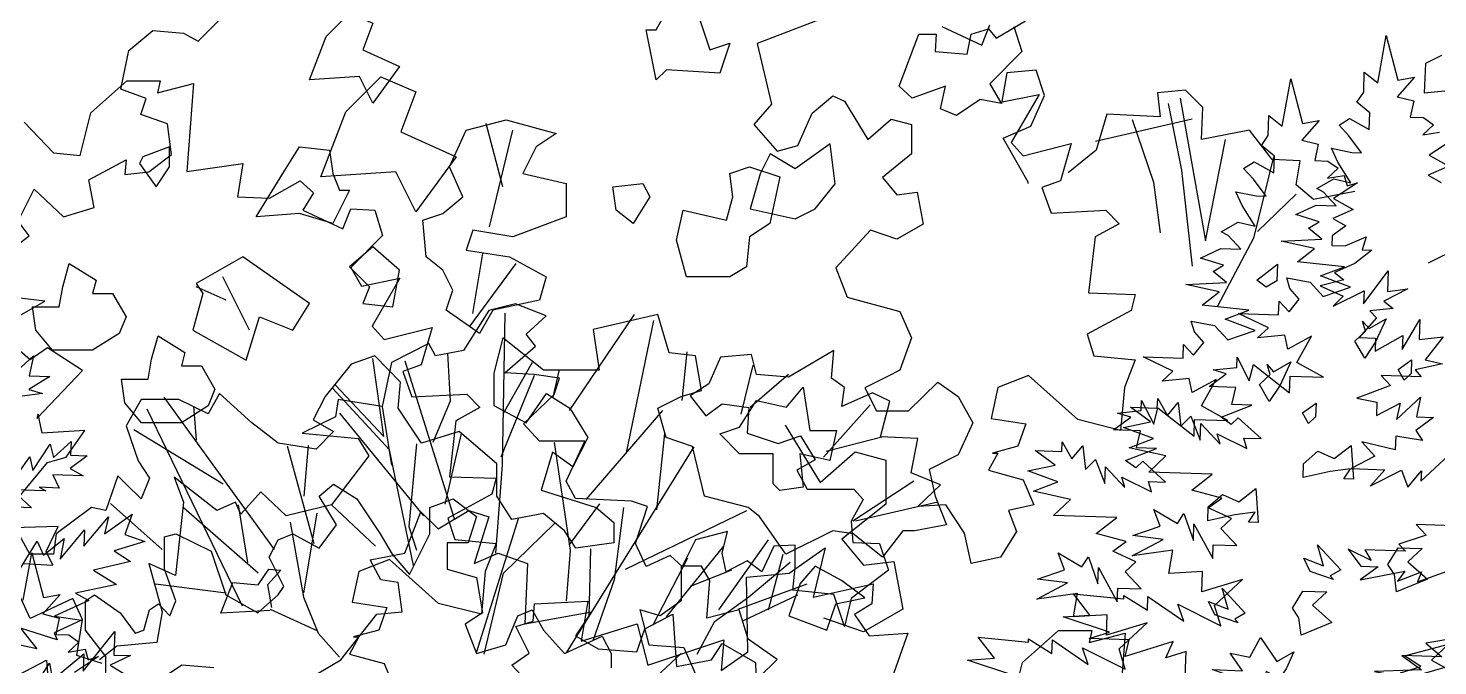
# Model space of a CAD drawing. Header units: inches. Extents: x 11.9 to 85.3, y 21.1 to 37.4.
# Drawn here: x 29.733 to 30.234, y 22.919 to 23.146 of the extents above; entities that cross this region are included whole.
import ezdxf

# ---------------------------------------------------------------- set-up
doc = ezdxf.new("R2010")
doc.units = ezdxf.units.IN
doc.header["$MEASUREMENT"] = 0
doc.layers.add('CAY', color=94, linetype='Continuous')
doc.layers.add('CAY-3', color=61, linetype='Continuous')

# ---------------------------------------------------------------- blocks, each defined once
blk = doc.blocks.new('A$C76451831')
at = {"layer": 'CAY'}
for p, q in [((4659.2, 1730), (4666, 1767.4)), ((4666, 1767.4), (4675.2, 1732.1)), ((4688.4, 1734.4), (4674.7, 1719)), ((4675.2, 1732.1), (4688.4, 1734.4)), ((4674.7, 1719), (4687.7, 1715.8)), ((4687.7, 1715.8), (4685, 1702.8)), ((4685, 1702.8), (4695.4, 1702.4)), ((4703.4, 1696.7), (4694.9, 1688.8)), ((4695.4, 1702.4), (4703.4, 1696.7)), ((4694.9, 1688.8), (4708.2, 1691.1)), ((4718.8, 1685.3), (4699.8, 1672.8)), ((4708.2, 1691.1), (4710.6, 1682.8)), ((4710.6, 1682.8), (4718.8, 1685.3)), ((4984.6, 1105.9), (4929.6, 1084.7)), ((5098.8, 1092.1), (5112.5, 1096.3)), ((5112.5, 1096.3), (5118.8, 1089)), ((5118.8, 1089), (5142, 1102.7)), ((4929.6, 1084.7), (4941, 1036.7)), ((5057.6, 1092.1), (5071.3, 1092.1)), ((5071.3, 1092.1), (5070.3, 1078.4)), ((5095.6, 1076.3), (5098.8, 1092.1)), ((5420.6, 1053.6), (5427.3, 1091)), ((5427.3, 1091), (5436.5, 1055.8)), ((5070.3, 1078.4), (5095.6, 1076.3)), ((5471.1, 1075.2), (5458.4, 1068.9)), ((5409.5, 1046.3), (5410, 1062.2)), ((5410, 1062.2), (5420.6, 1053.6)), ((5458.4, 1068.9), (5457.3, 1045.7)), ((5449.8, 1058.1), (5436.1, 1042.7)), ((5436.5, 1055.8), (5449.8, 1058.1)), ((5457.3, 1045.7), (5490, 1048.9)), ((4973.2, 1029.6), (4989.3, 1043.4)), ((4989.3, 1043.4), (4998.7, 1039.1)), ((4998.7, 1039.1), (5017.2, 1008.8)), ((5268.6, 1047.8), (5246.4, 1045.7)), ((5246.4, 1045.7), (5248.5, 1026.7)), ((5282.3, 1034.1), (5268.6, 1047.8)), ((5404.2, 1038.3), (5409.5, 1046.3)), ((5414.3, 1029.8), (5404.2, 1038.3)), ((5436.1, 1042.7), (5449.1, 1039.5)), ((5449.1, 1039.5), (5446.4, 1026.4)), ((4941, 1036.7), (4926.8, 1020.6)), ((4961.8, 1004.1), (4973.2, 1029.6)), ((5206.3, 1028.8), (5197.9, 1000.4)), ((5248.5, 1026.7), (5206.3, 1028.8)), ((5281.2, 1008.8), (5282.3, 1034.1)), ((5413.9, 1016.7), (5414.3, 1029.8)), ((5446.4, 1026.4), (5456.8, 1026.1)), ((4728.3, 971.5), (4715.1, 1021.6)), ((4717.8, 939.8), (4736.3, 1016.3)), ((4926.8, 1020.6), (4945.3, 999.7)), ((5017.2, 1008.8), (5035.7, 1024.9)), ((5035.7, 1024.9), (5051.8, 1020.6)), ((5051.8, 1020.6), (5051.8, 997.4)), ((5273.8, 1025), (5197.2, 1007.3)), ((5319.2, 1016.2), (5281.2, 1008.8)), ((5337.1, 993), (5319.2, 1016.2)), ((5390, 1020.2), (5398.3, 1025.4)), ((5397.8, 1011.8), (5390, 1020.2)), ((5398.3, 1025.4), (5413.9, 1016.7)), ((5464.8, 1020.4), (5456.3, 1012.5)), ((5456.8, 1026.1), (5464.8, 1020.4)), ((4945.3, 999.7), (4961.8, 1004.1)), ((5407.8, 998.3), (5397.8, 1011.8)), ((5456.3, 1012.5), (5469.5, 1014.7)), ((5480.2, 1008.9), (5461.2, 996.5)), ((5051.8, 997.4), (5028.6, 978.9)), ((5197.9, 1000.4), (5175.7, 982.4)), ((5359.3, 991.9), (5337.1, 993)), ((5389, 990.8), (5383.9, 1001.9)), ((5383.9, 1001.9), (5400.1, 998.6)), ((5400.1, 998.6), (5407.8, 998.3)), ((5461.2, 996.5), (5476.8, 987.8)), ((5356.1, 972.9), (5359.3, 991.9)), ((5399.3, 974.6), (5389, 990.8)), ((5476.8, 987.8), (5460.6, 980.6)), ((5028.6, 978.9), (5040, 965.1)), ((5369.8, 961.3), (5356.1, 972.9)), ((5372.4, 970.1), (5385.8, 977.8)), ((5385.8, 977.8), (5399.3, 974.6)), ((5460.6, 980.6), (5470.9, 974.8)), ((5040, 965.1), (5056.1, 967.1)), ((5056.1, 967.1), (5060.8, 941.9)), ((5402.5, 967.7), (5369.8, 961.3)), ((5377.7, 967.2), (5372.4, 970.1)), ((5387.7, 956.4), (5377.7, 967.2)), ((5355.8, 949.4), (5371.9, 957)), ((5374.2, 943.7), (5355.8, 949.4)), ((5371.9, 957), (5387.7, 956.4)), ((5019.2, 937.2), (4991.7, 907.3)), ((5040, 930.1), (5019.2, 937.2)), ((5060.8, 941.9), (5040, 930.1)), ((5365.8, 938.6), (5374.2, 943.7)), ((5376.4, 930.1), (5365.8, 938.6)), ((5344.2, 928.5), (5376.4, 930.1)), ((5370.7, 922.5), (5344.2, 928.5)), ((4704.6, 871.1), (4712.5, 918.7)), ((5357.2, 912.1), (5370.7, 922.5)), ((5460.9, 911.2), (5485.4, 923.5)), ((4701.9, 860.6), (4738.9, 910.7)), ((4991.7, 907.3), (5000.7, 884.1)), ((5394.2, 908.1), (5357.2, 912.1)), ((5375.4, 901.1), (5394.2, 908.1)), ((4527.8, 857.9), (4506.6, 900.2)), ((5351, 891), (5348.6, 899.3)), ((5348.6, 899.3), (5367.1, 895.9)), ((5367.1, 895.9), (5377.5, 884.7)), ((5399.1, 892.1), (5375.4, 901.1)), ((4509.3, 881.7), (4485.5, 892.2)), ((5000.7, 884.1), (5042.4, 872.7)), ((5350.4, 872.5), (5358.4, 882.6)), ((5358.4, 882.6), (5351, 891)), ((5377.5, 884.7), (5399.1, 892.1)), ((4781, 794.5), (4832.5, 870.4)), ((4850.9, 870.4), (4799.8, 858.6)), ((4860, 840.1), (4850.9, 870.4)), ((5042.4, 872.7), (5051.8, 851.9)), ((5310.5, 871.2), (5342.1, 870.1)), ((5334.1, 859.9), (5310.5, 871.2)), ((5342.1, 870.1), (5342.5, 880.9)), ((5342.5, 880.9), (5350.4, 872.5)), ((4826.2, 761), (4847.8, 865.6)), ((5325.6, 852), (5334.1, 859.9)), ((4728.3, 851.9), (4721.2, 824)), ((4760.5, 826.3), (4728.3, 851.9)), ((4799.8, 858.6), (4804.6, 826.3)), ((5051.8, 851.9), (5042.4, 826.3)), ((5347, 854), (5325.6, 852)), ((5349.4, 843.1), (5347, 854)), ((5368.3, 853.3), (5349.4, 843.1)), ((5356.7, 832.4), (5368.3, 853.3)), ((4626.9, 837.7), (4608.4, 831)), ((4647.3, 816.9), (4626.9, 837.7)), ((4880.8, 837.7), (4860, 840.1)), ((4870.1, 802.5), (4874.1, 840.9)), ((4885.5, 810.2), (4880.8, 837.7)), ((5309, 828.6), (5309.3, 836.7)), ((5309.3, 836.7), (5319, 817.8)), ((4608.4, 831), (4587.6, 805.5)), ((4634, 774), (4625.3, 835.7)), ((4728.6, 791.9), (4751.7, 832.8)), ((4804.6, 826.3), (4760.5, 826.3)), ((4768, 805.1), (4772.9, 825.9)), ((5042.4, 826.3), (5033.3, 821.6)), ((5290.3, 826.5), (5309, 828.6)), ((5300.6, 823.4), (5290.3, 826.5)), ((5319, 817.8), (5322.2, 830.9)), ((5322.2, 830.9), (5350.9, 808.5)), ((5377.6, 820.8), (5356.7, 832.4)), ((4595.8, 814.5), (4634, 774)), ((4645.4, 796.4), (4647.3, 816.9)), ((4721.2, 824), (4721.2, 798.4)), ((5033.3, 821.6), (5014.8, 812.5)), ((5049.4, 794.1), (5072.6, 816.9)), ((5072.6, 816.9), (5088.7, 805.5)), ((5287.1, 813.5), (5300.6, 823.4)), ((5350.9, 808.5), (5351.3, 821.7)), ((5351.3, 821.7), (5377.6, 820.8)), ((4547.7, 684.5), (4460.2, 805.1)), ((4504.2, 807.8), (4495.2, 791.7)), ((4529.8, 784.6), (4504.2, 807.8)), ((4587.6, 805.5), (4578.1, 787)), ((4638.7, 763.4), (4593.5, 812.2)), ((4746.8, 784.6), (4762.9, 807.8)), ((4762.9, 807.8), (4781.4, 796.4)), ((4850.9, 796.4), (4869.4, 805.5)), ((4869.4, 805.5), (4885.5, 810.2)), ((5014.8, 812.5), (5023.9, 794.1)), ((5088.7, 805.5), (5100.1, 784.6)), ((5246.2, 796.3), (5246.5, 804)), ((5246.5, 804), (5254.2, 790.6)), ((5308.4, 812.7), (5287.1, 813.5)), ((5305.2, 799.3), (5308.4, 812.7)), ((4442.1, 803.1), (4430.3, 782.3)), ((4472, 803.1), (4442.1, 803.1)), ((4522.3, 639.8), (4446.8, 795.6)), ((4495.2, 791.7), (4472, 803.1)), ((4485.8, 770.9), (4483.8, 797.9)), ((4663.8, 768.5), (4645.4, 796.4)), ((4721.2, 798.4), (4746.8, 784.6)), ((4781.4, 796.4), (4795.5, 773.2)), ((4794.3, 724.1), (4854.9, 794.5)), ((4857.6, 773.2), (4850.9, 796.4)), ((5023.9, 794.1), (5049.4, 794.1)), ((5240.9, 785.6), (5224.9, 797.1)), ((5224.9, 797.1), (5246.2, 796.3)), ((5254.2, 790.6), (5262.7, 800.7)), ((5262.7, 800.7), (5264.7, 782.1)), ((5296.7, 789.1), (5321.1, 798.7)), ((5321.1, 798.7), (5305.2, 799.3)), ((4430.3, 782.3), (4439.8, 754.7)), ((4550.6, 768.5), (4529.8, 784.6)), ((4578.1, 787), (4594.3, 777.9)), ((4951.7, 782.9), (4979.4, 737.5)), ((5100.1, 784.6), (5088.7, 759.5)), ((5219.4, 781), (5240.9, 785.6)), ((5243.1, 772.4), (5219.4, 781)), ((5264.7, 782.1), (5272.7, 790)), ((5272.7, 790), (5280.2, 771.1)), ((5280.2, 771.1), (5280.7, 784.3)), ((5280.7, 784.3), (5296, 767.8)), ((5304.7, 783.4), (5296.7, 789.1)), ((5310.3, 788.7), (5304.7, 783.4)), ((5328.3, 772.2), (5310.3, 788.7)), ((4507, 736.3), (4436.2, 779.1)), ((4594.3, 777.9), (4580.5, 763.8)), ((4693.7, 777.9), (4663.8, 768.5)), ((4682.7, 720.5), (4695.7, 776.4)), ((4723.6, 752.4), (4693.7, 777.9)), ((4795.5, 773.2), (4783.7, 750)), ((4850.1, 715.8), (4856.4, 776.4)), ((4878.5, 766.1), (4857.6, 773.2)), ((5223.8, 764.9), (5243.1, 772.4)), ((5296, 767.8), (5293.5, 776.1)), ((5293.5, 776.1), (5317.1, 764.4)), ((5314.7, 772.6), (5328.3, 772.2)), ((5317.1, 764.4), (5314.7, 772.6)), ((4580.5, 763.8), (4550.6, 768.5)), ((4579.1, 689), (4557.9, 766.3)), ((4571.1, 726.8), (4574.5, 766.9)), ((4657.5, 671.8), (4638.7, 763.4)), ((4659.9, 768.1), (4654, 702.8)), ((4767.6, 761.4), (4758.6, 731.5)), ((4783.7, 750), (4767.6, 761.4)), ((4778.7, 602.9), (4879.6, 765.8)), ((4887.9, 726.8), (4878.5, 766.1)), ((4979.4, 737.5), (5007.1, 761.7)), ((5007.1, 761.7), (5031.3, 755.2)), ((5088.7, 759.5), (5065.6, 747.7)), ((5253, 758.5), (5223.8, 764.9)), ((4439.8, 754.7), (4448.8, 741)), ((4723.6, 726.8), (4723.6, 752.4)), ((5031.3, 755.2), (5031.3, 720.4)), ((5065.6, 747.7), (5070.3, 726.8)), ((5239.5, 745.8), (5253, 758.5)), ((4423.7, 742.9), (4414.2, 715.4)), ((4430.3, 736.3), (4423.7, 742.9)), ((4442.1, 724.5), (4430.3, 736.3)), ((4448.8, 741), (4442.1, 724.5)), ((5289.7, 744), (5239.5, 745.8)), ((5273.4, 731.5), (5289.7, 744)), ((4735.4, 708.3), (4723.6, 726.8)), ((4758.6, 731.5), (4802.2, 717.8)), ((4922.5, 717.8), (4887.9, 726.8)), ((5070.3, 726.8), (5079.3, 704)), ((5297.2, 725.2), (5273.4, 731.5)), ((5286.5, 717.4), (5297.2, 725.2)), ((4402.8, 717.8), (4374.9, 696.9)), ((4414.2, 715.4), (4402.8, 717.8)), ((4458.8, 684.4), (4417.8, 720.8)), ((4802.2, 717.8), (4816, 706)), ((4825.4, 669), (4921.3, 715.4)), ((4931.5, 710.7), (4922.5, 717.8)), ((5031.3, 720.4), (4996.5, 692.7)), ((5248.4, 702.9), (5243.4, 716.2)), ((5243.4, 716.2), (5262.1, 705.1)), ((5304.8, 709.1), (5286.5, 717.4)), ((4654, 702.8), (4659.9, 684)), ((4707.6, 603.7), (4740.9, 709.9)), ((4728.7, 665.9), (4769.2, 705.2)), ((4760.5, 713.1), (4735.4, 708.3)), ((4777, 699.3), (4760.5, 713.1)), ((4816, 706), (4816, 689.9)), ((4952.3, 680.8), (4931.5, 710.7)), ((5079.3, 704), (5054.2, 699.3)), ((5226.8, 695.5), (5248.4, 702.9)), ((5262.1, 705.1), (5267.3, 713.1)), ((5267.3, 713.1), (5274.7, 691.5)), ((5274.7, 691.5), (5275.2, 704.7)), ((5275.2, 704.7), (5290.1, 677.4)), ((5296.4, 701.2), (5304.8, 709.1)), ((4354.1, 680.8), (4342.7, 701.7)), ((4374.9, 696.9), (4372.6, 680.8)), ((4786.1, 685.5), (4777, 699.3)), ((4899.3, 636.8), (4938.6, 692.2)), ((4989.3, 699.3), (4952.3, 680.8)), ((5005.4, 696.9), (4989.3, 699.3)), ((4996.5, 692.7), (5013.6, 672)), ((5028.6, 678.5), (5005.4, 696.9)), ((5044.7, 699.3), (5028.6, 678.5)), ((5054.2, 699.3), (5044.7, 699.3)), ((5226.3, 679.6), (5250.7, 692.4)), ((5250.7, 692.4), (5226.8, 695.5)), ((5309, 687.6), (5296.4, 701.2)), ((4372.6, 680.8), (4354.1, 680.8)), ((4816, 689.9), (4786.1, 685.5)), ((4796.7, 631.7), (4797.9, 685.1)), ((4938.6, 636.8), (4950, 680.8)), ((5258.6, 683.9), (5226.3, 679.6)), ((5255.2, 665.5), (5258.6, 683.9)), ((5290.1, 677.4), (5290.5, 688.3)), ((5290.5, 688.3), (5309, 687.6)), ((5013.6, 672), (5037.8, 675)), ((5037.8, 675), (5044.9, 637.2)), ((4713.4, 601.8), (4728.7, 665.9)), ((5282, 667.2), (5255.2, 665.5)), ((5281.5, 650.9), (5282, 667.2)), ((5313.5, 660.7), (5281.5, 650.9)), ((5291.5, 640.2), (5313.5, 660.7)), ((4917.8, 627.7), (4961.8, 648.6)), ((5179.9, 649.5), (5219.6, 645.4)), ((5192.9, 632.7), (5179.9, 649.5)), ((5219.6, 645.4), (5219.7, 648.1)), ((5219.7, 648.1), (5238.4, 636.6)), ((5238.4, 636.6), (5238.7, 647.4)), ((5238.7, 647.4), (5267.1, 627.9)), ((5044.9, 637.2), (5013.6, 619.5)), ((5262.5, 641.2), (5296.4, 624.1)), ((5267.1, 627.9), (5262.5, 641.2)), ((5296.4, 624.1), (5291.5, 640.2)), ((5013.6, 619.5), (4982.4, 630.1)), ((5171.6, 631.2), (5192.9, 632.7)), ((5208.3, 619), (5171.6, 631.2)), ((5192.3, 614.2), (5208.3, 619)), ((5224, 613.1), (5192.3, 614.2)), ((5220.8, 600), (5224, 613.1)), ((5258.8, 611.8), (5220.8, 600)), ((5252.9, 598.9), (5258.8, 611.8)), ((5268.9, 603.8), (5252.9, 598.9)), ((5268, 577.1), (5268.9, 603.8)), ((4834.4, 569.5), (4869.4, 602.2))]:
    blk.add_line(p, q, dxfattribs=at)
for points in [[(4660, 2108), (4683.2, 2083.8), (4704.3, 2081.7), (4712.8, 2115.4), (4741.2, 2140.7), (4767.6, 2140.7), (4765.5, 2131.2), (4794, 2138.6), (4788.7, 2069), (4833, 2075.3), (4828.8, 2049), (4854.1, 2047.9), (4878.3, 2061.6), (4888.9, 2052.1), (4880.5, 2038.4), (4912.1, 2023.7), (4918.4, 2039.5), (4937.4, 2038.4), (4943.7, 2018.4), (4918.4, 1993.1), (4926.9, 1978.3), (4957.4, 1984.6), (4935.3, 1946.7), (4944.8, 1936.1), (4982.8, 1945.6), (4974.3, 1916.1), (4959.6, 1910.8), (4966.9, 1890.8), (5010.2, 1892.9), (5020.7, 1882.3), (5001.7, 1871.8), (4996.5, 1827.5), (5033.4, 1826.4), (5030.2, 1813.8), (4995.4, 1794.8), (5000.7, 1777.9), (5033.4, 1774.7), (5024.9, 1752.6), (5021.8, 1718.9), (4988, 1727.3), (4949, 1762.1), (4924.8, 1752.6), (4919.5, 1728.3), (4946.9, 1724.1), (4940.6, 1706.2), (4920.5, 1700.9), (4924.8, 1700.9), (4917.4, 1687.2), (4944.8, 1679.8), (4953.2, 1659.8)], [(5060.8, 1662.7), (5046, 1678.5), (5059.7, 1688), (5049.2, 1709.1), (5062.9, 1713.3), (5063.9, 1727), (5106.1, 1729.1), (5100.9, 1697.5), (5145.2, 1711.2), (5153.6, 1678.5), (5213.7, 1698.6), (5211.6, 1674.3), (5232.7, 1689.1), (5231.6, 1748.1), (5265.4, 1751.3), (5293.9, 1771.3), (5284.4, 1732.3), (5331.8, 1742.9), (5330.8, 1727), (5317.1, 1718.6), (5328.7, 1701.7), (5359.3, 1703.8), (5346.6, 1668)], [(5441.5, 1646.9), (5450, 1680.6), (5478.4, 1705.9), (5504.8, 1705.9), (5502.7, 1696.5), (5531.2, 1703.8), (5525.9, 1634.2)], [(530, 749.3), (509.9, 755.6), (514.2, 784.1), (506.8, 800.9), (473, 785.1), (461.4, 810.4)], [(467.7, 828.4), (490.9, 827.3), (485.7, 837.9), (495.2, 857.9), (459.3, 856.8)], [(461.4, 877.9), (486.7, 908.5), (501.5, 912.7), (516.3, 933.8), (482.5, 931.7), (479.3, 946.5), (478.3, 943.3), (514.2, 981.3), (486.7, 999.2), (473, 989.7), (457.2, 1003.4)], [(460.4, 1022.4), (484.6, 1036.1), (440.3, 1041.4)], [(444.5, 1066.7), (472, 1087.8), (463.5, 1099.4), (476.2, 1124.7), (499.4, 1102.6), (523.6, 1110), (519.4, 1132.1), (549, 1147.9), (547.9, 1136.3), (566.9, 1138.4), (584.8, 1152.1), (581.7, 1176.4), (560.6, 1183.8), (564.8, 1196.4), (544.7, 1203.8), (551.1, 1234.4), (570.1, 1250.2), (594.3, 1248.1), (605.9, 1241.8), (623.8, 1259.7)], [(1194.4, 1253.4), (1226.1, 1238.6), (1232.4, 1254.5)], [(1251.4, 1253.4), (1257.7, 1233.4), (1232.4, 1208), (1240.8, 1193.3), (1271.4, 1199.6), (1249.3, 1161.6), (1258.8, 1151.1), (1296.7, 1160.6), (1288.3, 1131.1), (1273.5, 1125.8), (1280.9, 1105.7), (1324.2, 1107.9), (1334.7, 1097.3), (1315.7, 1086.8), (1310.4, 1042.5), (1347.4, 1041.4), (1344.2, 1028.7), (1309.4, 1009.8), (1314.7, 992.9), (1347.4, 989.7), (1338.9, 967.6), (1335.8, 933.8), (1302, 942.3), (1263, 977.1), (1238.7, 967.6), (1233.4, 943.3), (1260.9, 939.1), (1254.5, 921.2), (1234.5, 915.9), (1238.7, 915.9), (1231.3, 902.2), (1258.8, 894.8), (1267.2, 874.8), (1247.2, 870.5), (1253.5, 853.7)], [(1251.4, 739.8), (1214.7, 752), (1236, 753.5), (1223, 770.3), (1262.8, 766.2), (1262.9, 768.9), (1281.5, 757.4), (1281.9, 768.2), (1310.2, 748.6), (1305.7, 761.9), (1339.5, 744.9), (1334.6, 760.9), (1356.7, 781.5), (1324.6, 771.7), (1325.2, 788), (1298.4, 786.2), (1301.7, 804.7), (1269.4, 800.4), (1293.9, 813.1), (1270, 816.2), (1291.5, 823.6), (1286.5, 837), (1305.2, 825.9), (1310.4, 833.9), (1317.9, 812.3), (1318.3, 825.4), (1333.2, 798.2), (1333.6, 809), (1352.2, 808.4), (1339.5, 822), (1347.9, 829.8), (1329.6, 838.2), (1340.3, 846), (1316.5, 852.2), (1332.8, 864.8), (1282.6, 866.6), (1296.2, 879.2), (1266.9, 885.7), (1286.2, 893.2), (1262.5, 901.7), (1284, 906.4), (1268.1, 917.8), (1289.3, 917.1), (1289.6, 924.8), (1297.3, 911.4), (1305.8, 921.5), (1307.9, 902.9), (1315.9, 910.7), (1323.4, 891.9), (1323.8, 905), (1339.1, 888.6), (1336.7, 896.9), (1360.3, 885.2), (1357.8, 893.4), (1371.4, 892.9), (1353.4, 909.4), (1347.8, 904.2), (1339.8, 909.9), (1364.2, 919.5), (1348.4, 920), (1351.5, 933.5), (1330.3, 934.3), (1343.8, 944.2), (1333.4, 947.3), (1352.1, 949.4), (1352.4, 957.5), (1362.1, 938.6), (1365.3, 951.6), (1394, 929.3), (1394.4, 942.4), (1420.7, 941.5), (1399.8, 953.1), (1411.4, 974), (1392.5, 963.8), (1390.1, 974.8), (1368.8, 972.8), (1377.2, 980.7), (1353.6, 991.9), (1385.3, 990.8), (1385.6, 1001.7), (1393.5, 993.3), (1401.6, 1003.4), (1394.2, 1011.8), (1391.7, 1020.1), (1410.2, 1016.7), (1420.7, 1005.5), (1442.2, 1012.9), (1418.5, 1021.8), (1437.3, 1028.9), (1400.3, 1032.9), (1413.8, 1043.3), (1387.3, 1049.2), (1419.5, 1050.8), (1409, 1059.4), (1417.3, 1064.5), (1398.9, 1070.1), (1415, 1077.7), (1430.9, 1077.2), (1420.8, 1088), (1415.5, 1090.9), (1428.9, 1098.6), (1442.4, 1095.4), (1432.1, 1111.6), (1427, 1122.6), (1443.2, 1119.4), (1450.9, 1119.1), (1441, 1132.6), (1433.1, 1141), (1441.4, 1146.2), (1457, 1137.5), (1457.5, 1150.6), (1447.3, 1159.1), (1452.6, 1167.1), (1453.1, 1182.9), (1463.7, 1174.4), (1470.5, 1211.8), (1479.7, 1176.6), (1492.9, 1178.8), (1479.2, 1163.4), (1492.2, 1160.3), (1489.5, 1147.2), (1499.9, 1146.8), (1507.9, 1141.1), (1499.4, 1133.3), (1512.7, 1135.5), (1515.1, 1127.3), (1523.3, 1129.7), (1504.3, 1117.2), (1519.9, 1108.5), (1503.8, 1101.4), (1514, 1095.6), (1503.3, 1087.8), (1503, 1080.1), (1513.4, 1079.7), (1530, 1086.9), (1526.9, 1076.5), (1534.6, 1076.3), (1521.1, 1065.9), (1505, 1058.7), (1512.5, 1053), (1493.8, 1048.2), (1512, 1039.9), (1504.1, 1032), (1528.5, 1044.3), (1528.1, 1033.9), (1547.6, 1060), (1547.1, 1043.7), (1563, 1045.8), (1544.1, 1036.1), (1551.6, 1030.3), (1532.9, 1028.3), (1538.2, 1022.7), (1524.5, 1007.3), (1537.6, 1006.8), (1537.3, 996.4), (1559, 1008.8), (1558.6, 997.9), (1572.6, 1021.5), (1572, 1005.6), (1591.1, 1007.7), (1576.9, 989.6), (1590.4, 986.4), (1568.9, 981.7), (1573.7, 976.1), (1542, 977.2), (1549.5, 969.2), (1522.8, 959.3), (1538.6, 956), (1538.2, 945.6), (1557.1, 955.4), (1554, 942.3), (1573.2, 960.2), (1569.9, 944.5), (1583.5, 944), (1569.5, 933.6), (1574.7, 925.7), (1553.5, 929.2), (1553.1, 918.3), (1526.6, 924.7), (1537.1, 913.4), (1518.2, 903.7), (1544.9, 902.7), (1533.5, 890), (1558, 902.3), (1563, 889), (1573.8, 901.7), (1573.5, 893.6), (1595.6, 914.1)], [(1599.1, 858.2), (1569.6, 859.3), (1577.5, 850.8), (1556, 843.9), (1561.2, 838.3), (1529.1, 839.4), (1534.2, 831), (1515.9, 839.8), (1525.9, 826.3), (1539.5, 825.9), (1525.5, 815.5), (1560.6, 822.4), (1554.9, 814.4), (1573.8, 821.9), (1570.8, 813.9), (1597.8, 823.8)], [(1604.1, 770.1), (1577.2, 765.6), (1590, 754.7), (1558.3, 755.8), (1573.8, 744.4), (1536.6, 743), (1552.3, 740.2), (1540.8, 721.6), (1568.1, 736.9), (1564.8, 720.7), (1592.2, 741.1)], [(4340.4, 822.3), (4356.8, 837.6), (4353.5, 821.9), (4369.8, 821.3), (4353.1, 811), (4363.9, 807.9), (4348, 805.8)], [(4343, 742), (4354, 757.9), (4356.3, 747), (4370.2, 767.8), (4372.6, 757.3), (4386.6, 770), (4386.2, 759.1), (4399.3, 758.6), (4385.9, 748.7), (4396.1, 742.9), (4372.1, 743.7), (4377.2, 733.1), (4361.3, 733.7), (4366.6, 730.8), (4339.9, 731.7), (4355.3, 717.6), (4336.8, 718.2)], [(4345.4, 667.6), (4359.8, 691.1), (4364.9, 680), (4381.2, 693.1), (4377.9, 676.9), (4397.3, 700.2), (4396.8, 687.1), (4416.2, 710.4), (4413, 696.9), (4434.9, 712.5), (4429.3, 696.4), (4445, 690.8), (4420.7, 683.5), (4433.6, 674.9), (4404.3, 668.2), (4422.5, 656.7), (4390.1, 650.1), (4400.8, 644.3), (4373.6, 631.7), (4394.8, 628.7), (4373.2, 618.6), (4375.7, 613), (4346.5, 622.2), (4359.6, 605.9), (4333, 611.8)], [(4349.9, 563.6), (4369.6, 594.7), (4371.9, 581.4), (4396.6, 601.9), (4396.1, 588.3), (4421.2, 619.6), (4420.6, 601), (4433.7, 600.6), (4417.6, 593), (4435.8, 581.9)], [(5144.1, 974), (5144.1, 975), (5124.1, 1009.8), (5146.2, 1019.3), (5156.8, 1043.6), (5150.4, 1063.6), (5127.2, 1061.5), (5123, 1037.3), (5106.1, 1040.4), (5087.2, 1027.8), (5074.5, 1033.1), (5078.7, 1051), (5052.3, 1041.5), (5041.8, 1051), (5057.6, 1092.1)], [(5264.3, 1041.5), (5284.4, 928.6), (5300.2, 1008.8)], [(1253.5, 853.7), (1240.8, 833.6), (1217.6, 828.4), (1212.4, 852.6), (1197.6, 874.8), (1175.4, 873.7), (1193.4, 890.6), (1170.2, 900.1), (1175.4, 927.5), (1145.9, 928.6), (1153.3, 957), (1139.6, 963.4), (1115.3, 952.8), (1117.4, 967.6), (1106.9, 975), (1109, 997.1), (1073.1, 976), (1047.8, 978.1), (1043.6, 993.9), (1019.3, 991.8), (1009.9, 970.7), (995.1, 961.2), (1007.7, 945.4), (1020.4, 954.9), (1041.5, 951.8), (1040.4, 931.7), (1064.7, 923.3), (1082.6, 929.6), (1094.2, 910.6), (1079.5, 902.2), (1087.9, 887.4), (1124.8, 887.4), (1132.2, 879), (1122.7, 862.1), (1123.8, 845.2), (1144.9, 844.2), (1152.2, 823.1), (1122.7, 800.9), (1117.4, 778.8), (1109, 804.1), (1076.3, 807.3), (1078.4, 825.2), (1078.4, 843.1), (1061.5, 842.1), (1052, 822), (1040.4, 830.5), (1023.6, 822), (1020.4, 836.8), (1024.6, 853.7), (999.3, 847.3), (988.8, 826.2), (979.3, 834.7), (960.3, 826.2), (951.8, 844.2), (961.3, 873.7), (948.7, 877.9), (904.4, 880), (897, 893.7), (911.8, 925.4), (875.9, 925.4), (863.3, 939.1), (887.5, 962.3), (891.7, 975), (871.7, 978.1), (848.5, 979.2), (872.7, 1000.3), (865.4, 1009.8), (881.2, 1024.5), (856.9, 1034), (835.8, 1028.7), (815.8, 997.1), (793.6, 992.9), (788.4, 1002.4), (758.8, 987.6), (751.5, 952.8), (716.7, 958.1), (714.5, 944.4), (688.2, 931.7), (732.5, 927.5), (740.9, 913.8), (711.4, 874.8), (675.5, 866.3), (655.5, 885.3), (639.7, 867.4), (635.4, 876.9), (620.7, 870.5), (586.9, 896.9), (594.3, 876.9), (588, 818.9), (566.9, 828.4), (577.4, 790.4), (573.2, 766.1), (541.6, 763), (527.9, 752.4)], [(848.5, 1026.6), (846.4, 906.4), (841.1, 836.8)], [(5254.8, 1037.3), (5265.4, 984.5), (5273.8, 908.6)], [(5226.4, 1024.6), (5243.2, 975), (5248.5, 935)], [(803.1, 995), (805.2, 957), (791.5, 924.3)], [(5338.2, 995.1), (5322.3, 930.7), (5293.9, 877)], [(769.4, 988.7), (808.4, 864.2)], [(1044.7, 985.5), (1035.2, 946.5)], [(871.7, 977.1), (845.3, 912.7)], [(1073.1, 978.1), (1042.6, 951.8)], [(5356.1, 965.6), (5325.5, 936)], [(751.5, 952.8), (758.8, 906.4)], [(1137.5, 953.9), (1100.6, 912.7)], [(1484.5, 939.3), (1479.8, 947.6), (1490.5, 955.4), (1490.1, 944.5), (1484.5, 939.3)], [(717.7, 947.5), (784.2, 866.3)], [(1148, 928.6), (1102.7, 917)], [(887.5, 924.3), (900.2, 838.9), (897, 798.8)], [(1172.3, 893.7), (1123.8, 862.1)], [(594.3, 872.7), (653.4, 821)], [(695.6, 738.7), (718.8, 752.4), (747.2, 788.3), (767.3, 790.4), (764.1, 813.6), (750.4, 815.7), (742, 831.5), (769.4, 836.8), (782, 869.5), (795.8, 855.8), (820, 870.5), (835.8, 865.3), (824.2, 828.4), (843.2, 836.8), (866.4, 828.4), (864.3, 780.9), (917, 790.4), (904.4, 771.4), (922.3, 760.9), (952.9, 758.7), (959.2, 776.7), (981.4, 788.3), (984.5, 747.1), (1012, 752.4), (1020.4, 765.1), (1046.8, 750.3), (1047.8, 725)], [(637.6, 874.8), (644.9, 829.4)], [(711.4, 874.8), (746.2, 842.1)], [(923.4, 875.8), (899.1, 843.1)], [(942.4, 872.7), (935, 815.7), (918.1, 767.2)], [(1191.3, 876.9), (1125.9, 862.1)], [(678.7, 861.1), (689.2, 802), (700.8, 773.5), (717.7, 754.5)], [(699.8, 868.4), (689.2, 805.2)], [(1021.5, 842.1), (976.1, 786.2)], [(993, 832.6), (965.6, 779.8)], [(1074.2, 829.4), (1041.5, 802), (1014.1, 782), (1000.4, 756.6)], [(5441.4, 818.5), (5436.7, 826.9), (5447.4, 834.6), (5447, 823.8), (5441.4, 818.5)], [(662.9, 791.4), (623.8, 789.3), (633.3, 813.6), (653.4, 811.5), (661.8, 824.1), (671.3, 823.1), (660.8, 811.5), (663.9, 793.6)], [(1027.8, 823.1), (995.1, 810.4)], [(572.2, 812.5), (628.1, 805.2)], [(1033.1, 792.5), (1087.9, 812.5)], [(662.9, 792.5), (699.8, 775.6)], [(4499.5, 590.8), (4474.4, 593.1), (4460.6, 583.7)], [(4414.2, 586), (4414.2, 599.8), (4398.1, 620.6), (4398.1, 643.8), (4405.2, 648.6), (4425.6, 634.4), (4437.4, 618.3), (4444.1, 620.6), (4448.8, 636.8), (4455.9, 641.5), (4464.9, 632), (4469.6, 643.8), (4460.6, 669), (4460.6, 694.6), (4469.6, 696.9), (4497.6, 683.2), (4509, 648.6), (4534.5, 634.4), (4550.6, 648.6), (4554.9, 655.2), (4543.5, 678.5), (4550.6, 692.2), (4562, 696.9), (4582.9, 685.5), (4596.6, 704), (4582.9, 726.8), (4594.3, 736.3), (4612.7, 724.5), (4631.2, 696.9), (4640.6, 680.8), (4654.4, 664.7), (4670.5, 696.9), (4670.5, 717.8), (4689, 724.5), (4707.5, 710.7), (4700.8, 689.9), (4684.3, 689.9), (4684.3, 669), (4707.5, 662.3), (4712.2, 634.4), (4698.4, 625.4), (4707.5, 602.2), (4730.7, 609.2), (4740.1, 632), (4751.5, 636.8), (4760.5, 620.6), (4777, 602.2), (4806.9, 615.9), (4814, 602.2), (4814, 590.8)]]:
    blk.add_lwpolyline(points, dxfattribs=at)
for points in [[(4784.5, 1915.2), (4800.4, 1915.2), (4810.9, 1896.7), (4805.6, 1883.5), (4784.5, 1870.3), (4752.8, 1870.3), (4739.6, 1886.1), (4737, 1904.6), (4758.1, 1904.6), (4760.8, 1920.5), (4766, 1939), (4787.2, 1925.7)], [(722.8, 1185.8), (750.5, 1213.5), (778.2, 1201.7), (766.3, 1170), (809.9, 1150.2), (778.2, 1106.6), (762.4, 1138.3), (703, 1134.3)], [(1109.9, 1128.8), (1106, 1160.5), (1078.3, 1140.7), (1058.5, 1152.6), (1050.5, 1136.7), (1042.6, 1109), (1078.3, 1101.1), (1094.1, 1109)], [(4862.9, 1119.3), (4873.5, 1124.6), (4873.5, 1103.5), (4884.1, 1103.5), (4892, 1079.7), (4907.8, 1085), (4899.9, 1061.2), (4857.7, 1063.9), (4849.7, 1055.9), (4841.8, 1095.6), (4849.7, 1095.6)], [(4588.5, 1090.3), (4606.9, 1108.8), (4625.4, 1100.8), (4617.5, 1079.7), (4646.5, 1066.5), (4625.4, 1037.5), (4614.9, 1058.6), (4575.3, 1055.9)], [(1443.6, 1052.7), (1459.9, 1065.3), (1459.5, 1052.2), (1451.1, 1047)], [(4709.9, 855.3), (4683.5, 873.8), (4688.8, 889.6), (4680.8, 905.5), (4667.6, 916), (4665, 945.1), (4680.8, 950.3), (4696.7, 963.5), (4686.1, 987.3), (4699.3, 1016.3), (4731, 1024.3), (4770.6, 1013.7), (4754.7, 1003.1), (4744.2, 982), (4778.5, 974.1), (4778.5, 947.7), (4757.4, 939.8), (4736.3, 931.9), (4704.6, 937.1), (4699.3, 921.3), (4733.6, 916), (4762.7, 900.2), (4757.4, 881.7), (4720.4, 873.8)], [(4443.3, 995.2), (4440.7, 989.9), (4453.9, 971.5), (4464.4, 987.3), (4464.4, 1003.1)], [(4554.1, 982), (4567.3, 1003.1), (4591.1, 1000.5), (4593.7, 982), (4599, 968.8), (4606.9, 968.8), (4593.7, 942.4), (4567.3, 950.3), (4533, 947.7)], [(1445.7, 970.1), (1454.1, 978), (1451.7, 985.8), (1456.9, 980.2), (1470.4, 987.9), (1462, 969.6), (1453.4, 956.7)], [(4865.6, 929.2), (4870.9, 953), (4905.2, 945.1), (4910.4, 963.5), (4907.8, 982), (4923.6, 987.3), (4947.4, 979.4), (4939.5, 942.4), (4923.6, 931.9), (4921, 908.1), (4907.8, 900.2), (4873.5, 900.2)], [(4818.1, 953), (4815.4, 971.5), (4839.2, 974.1), (4844.5, 963.5), (4831.3, 942.4)], [(4562.1, 857.9), (4575.3, 879), (4522.5, 916), (4485.5, 894.9), (4490.8, 887), (4482.9, 857.9), (4525.1, 834.2), (4535.7, 868.5)], [(4641.2, 876.4), (4646.5, 905.5), (4625.4, 923.9), (4606.9, 908.1), (4622.8, 892.2), (4617.5, 879)], [(4403.7, 887), (4419.5, 887), (4430.1, 868.5), (4424.8, 855.3), (4403.7, 842.1), (4372, 842.1), (4358.8, 857.9), (4356.2, 876.4), (4377.3, 876.4), (4380, 892.2), (4385.2, 910.7), (4406.4, 897.5)], [(1444.6, 860.9), (1436.9, 861.2), (1442.2, 869.2), (1426.3, 867), (1404.8, 862.3), (1405.2, 873.2), (1416.4, 883.2), (1429.3, 877.3), (1442.8, 887.7)], [(5402.6, 849.4), (5411, 857.2), (5408.6, 865), (5413.8, 859.4), (5427.2, 867.1), (5418.9, 848.8), (5410.3, 835.9)], [(1428.7, 781.7), (1410.3, 787.8), (1405.3, 798.4), (1420.9, 792.4), (1416.1, 808.9), (1434.4, 789.2), (1426.1, 784.5)], [(1476.9, 785.4), (1471.7, 793.3), (1479.9, 806.6), (1498.9, 806), (1487.6, 795.5), (1503, 781.8), (1478.7, 771.8)], [(4915.7, 781.4), (4928.9, 802.5), (4952.7, 797.2), (4965.9, 813), (4971.2, 778.7), (4992.3, 778.7), (4987, 755), (4963.2, 760.2), (4965.9, 733.8), (4947.4, 731.2), (4942.1, 736.5), (4942.1, 760.2), (4915.7, 760.2), (4899.9, 776.1)], [(5401.5, 740.1), (5393.8, 740.4), (5399.1, 748.4), (5383.1, 746.2), (5361.7, 741.5), (5362, 752.4), (5373.3, 762.4), (5386.2, 756.5), (5399.7, 766.9)], [(5385.6, 660.9), (5367.2, 667), (5362.2, 677.6), (5377.8, 671.6), (5372.9, 688.1), (5391.3, 668.4), (5383, 663.7)], [(5433.8, 664.7), (5428.6, 672.6), (5436.8, 685.9), (5455.8, 685.2), (5444.5, 674.7), (5459.9, 661), (5435.5, 651)], [(4892.2, 660), (4885.5, 671.4), (4869.4, 671.4), (4869.4, 643.8), (4852.9, 632), (4836.8, 636.8), (4843.9, 609.2), (4871.4, 606.9), (4880.8, 586), (4862.3, 574.6), (4862.3, 553.8), (4871.4, 544.4), (4894.6, 533), (4906.4, 551.4), (4899.3, 576.6), (4931.5, 583.7), (4945.3, 597.4), (4922.5, 613.6), (4915.4, 636.8), (4889.8, 630.1)], [(4975.5, 671.4), (4963.7, 657.6), (4954.7, 632), (4984.6, 620.6), (4991.7, 641.5), (5014.8, 646.2), (4996.4, 660)], [(5321.5, 577.9), (5289.7, 589.5), (5313.7, 588.6), (5303.8, 602.6), (5319.5, 599.3), (5327.8, 614.9), (5340.7, 595.8), (5354.1, 603.5), (5348.2, 590.1), (5343, 582.6), (5332.3, 588), (5329, 572.2)], [(5441.9, 600.5), (5476.7, 609.7), (5463.1, 597), (5473.8, 591.2), (5457.3, 586.3), (5465, 572.9), (5438.7, 587), (5454.8, 591.9)]]:
    blk.add_lwpolyline(points, close=True, dxfattribs=at)
at = {"layer": 'CAY-3'}
blk.add_lwpolyline([(463.7, 740.4), (485.9, 752), (489, 710.9)], dxfattribs=at)

msp = doc.modelspace()

# ---------------------------------------------------------------- block references
at = {"layer": 'CAY', "xscale": 0.0004489089019145984, "yscale": 0.0004489089019145984, "zscale": 0.0004489089019145984}
for p in [(27.77946, 22.65341), (29.52183, 22.5838), (27.64007, 22.16613)]:
    msp.add_blockref('A$C76451831', p, dxfattribs=at)

doc.saveas('drawing.dxf')
